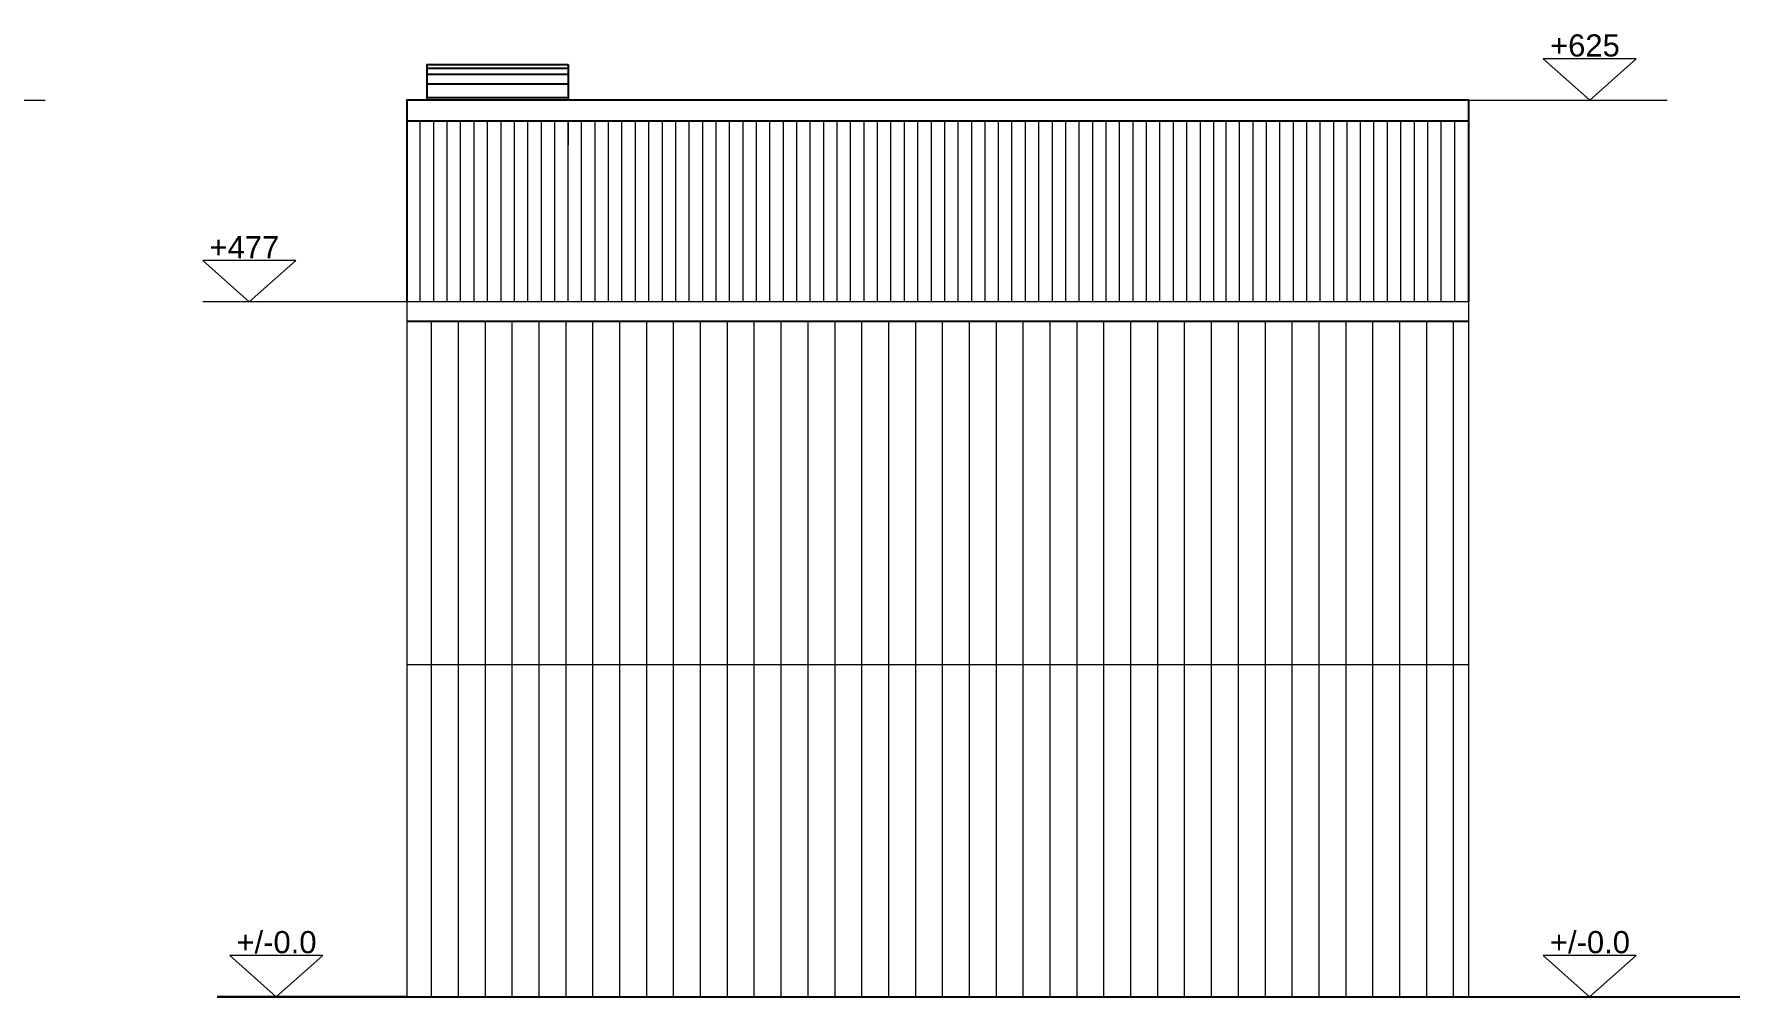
# Model space of a CAD drawing. Header units: centimetres. Extents: x 540 to 3037, y 416 to 2040.
# Drawn here: x 1794 to 2950, y 416 to 1069 of the extents above; entities that cross this region are included whole.
import ezdxf

# ---------------------------------------------------------------- set-up
doc = ezdxf.new("R2010")
doc.units = ezdxf.units.CM
doc.header["$MEASUREMENT"] = 0
for name, color, linetype, lineweight in [('A-ANNO-DIMS', 3, 'Continuous', 18), ('A-ANNO-SYMB', 3, 'Continuous', 18), ('A-ELEV-MBE2', 4, 'Continuous', 25), ('A-ELEV-PATT', 8, 'Continuous', 18), ('A-FLOR-PATT', 8, 'Continuous', 18)]:
    doc.layers.add(name, color=color, linetype=linetype, lineweight=lineweight)
doc.styles.get("Standard").update_dxf_attribs({"font": 'Arial.ttf'})

msp = doc.modelspace()

# ---------------------------------------------------------------- hatches: boundary and pattern name
at = {"layer": 'A-ELEV-PATT'}
h = msp.add_hatch(dxfattribs=at)
h.set_pattern_fill('LINE', color=256, scale=5.738255, angle=-90, style=0)
h.set_pattern_definition([(270, (55262.983, 451.815), (18.2189595, -8e-15), [])])
h.paths.add_polyline_path([(2046.9, 873.8), (2766.3, 873.8), (2766.3, 641.3), (2046.9, 641.3)])
h.paths.add_polyline_path([(2046.9, 641.3), (2766.3, 641.3), (2766.3, 416.2), (2046.9, 416.2)])

# ---------------------------------------------------------------- linework, layer by layer
for p, q in [((2046.9, 416.2), (1918.4, 416.2)), ((1918.4, 416.2), (2949.9, 416.2))]:
    msp.add_line(p, q)
at = {"layer": 'A-ANNO-DIMS'}
for p, q in [((1667.7, 1023.8), (1802, 1023.8)), ((2766.3, 1023.8), (2900.6, 1023.8)), ((2055.8, 887.2), (1908.7, 887.2))]:
    msp.add_line(p, q, dxfattribs=at)
for points in [[(2816.7, 1051.8), (2848.2, 1023.8), (2879.7, 1051.8)], [(1908.7, 915.1), (1940.1, 887.2), (1971.6, 915.1)], [(1927, 444.2), (1958.4, 416.2), (1989.9, 444.2)], [(2816.6, 444.2), (2848.1, 416.2), (2879.6, 444.2)]]:
    msp.add_lwpolyline(points, close=True, dxfattribs=at)
at = {"layer": 'A-ANNO-SYMB', "color": 0}
msp.add_lwpolyline([(2766.3, 416.2), (2766.3, 887.2), (2046.9, 887.2), (2046.9, 416.2)], dxfattribs=at)
at = {"layer": 'A-ELEV-MBE2'}
for p, q in [((2060.5, 1048.1), (2156.2, 1048.1)), ((2060.5, 1048.1), (2060.5, 1023.8)), ((2060.5, 1045.6), (2156.2, 1045.6)), ((2060.5, 1041.5), (2156.2, 1041.5)), ((2156.2, 1048.1), (2156.2, 1023.8)), ((2060.5, 1034.8), (2156.2, 1034.8)), ((2060.5, 1025.7), (2156.2, 1025.7))]:
    msp.add_line(p, q, dxfattribs=at)
at = {"layer": 'A-ELEV-MBE2', "color": 0}
for p, q in [((2766.3, 1009.5), (2046.9, 1009.5)), ((2766.3, 873.8), (2046.9, 873.8)), ((2046.9, 416.2), (2766.3, 416.2))]:
    msp.add_line(p, q, dxfattribs=at)
msp.add_lwpolyline([(2766.3, 887.2), (2766.3, 1023.8), (2046.9, 1023.8), (2046.9, 887.2)], dxfattribs=at)
at = {"layer": 'A-ELEV-PATT', "color": 0, "linetype": 'Continuous'}
for p, q in [((2056, 887.2), (2056, 1009.5)), ((2756.7, 887.2), (2756.7, 1009.5))]:
    msp.add_line(p, q, dxfattribs=at)
at = {"layer": 'A-ELEV-PATT', "color": 0}
msp.add_line((2766.3, 641.3), (2046.9, 641.3), dxfattribs=at)
at = {"layer": 'A-FLOR-PATT', "linetype": 'Continuous'}
for p, q in [((2065.1, 887.2), (2065.1, 1009.5)), ((2074.2, 887.2), (2074.2, 1009.5)), ((2083.3, 887.2), (2083.3, 1009.5)), ((2092.4, 887.2), (2092.4, 1009.5)), ((2101.5, 887.2), (2101.5, 1009.5)), ((2110.7, 887.2), (2110.7, 1009.5)), ((2119.8, 887.2), (2119.8, 1009.5)), ((2128.9, 887.2), (2128.9, 1009.5)), ((2138, 887.2), (2138, 1009.5)), ((2147.1, 887.2), (2147.1, 1009.5)), ((2156.2, 887.2), (2156.2, 1009.5)), ((2165.3, 887.2), (2165.3, 1009.5)), ((2174.4, 887.2), (2174.4, 1009.5)), ((2183.5, 887.2), (2183.5, 1009.5)), ((2192.6, 887.2), (2192.6, 1009.5)), ((2201.8, 887.2), (2201.8, 1009.5)), ((2210.9, 887.2), (2210.9, 1009.5)), ((2220, 887.2), (2220, 1009.5)), ((2229.1, 887.2), (2229.1, 1009.5)), ((2238.2, 887.2), (2238.2, 1009.5)), ((2247.3, 887.2), (2247.3, 1009.5)), ((2256.4, 887.2), (2256.4, 1009.5)), ((2265.5, 887.2), (2265.5, 1009.5)), ((2274.6, 887.2), (2274.6, 1009.5)), ((2283.7, 887.2), (2283.7, 1009.5)), ((2292.8, 887.2), (2292.8, 1009.5)), ((2302, 887.2), (2302, 1009.5)), ((2311.1, 887.2), (2311.1, 1009.5)), ((2320.2, 887.2), (2320.2, 1009.5)), ((2329.3, 887.2), (2329.3, 1009.5)), ((2338.4, 887.2), (2338.4, 1009.5)), ((2347.5, 887.2), (2347.5, 1009.5)), ((2356.6, 887.2), (2356.6, 1009.5)), ((2365.7, 887.2), (2365.7, 1009.5)), ((2374.8, 887.2), (2374.8, 1009.5)), ((2383.9, 887.2), (2383.9, 1009.5)), ((2393.1, 887.2), (2393.1, 1009.5)), ((2402.2, 887.2), (2402.2, 1009.5)), ((2411.3, 887.2), (2411.3, 1009.5)), ((2420.4, 887.2), (2420.4, 1009.5)), ((2429.5, 887.2), (2429.5, 1009.5)), ((2438.6, 887.2), (2438.6, 1009.5)), ((2447.7, 887.2), (2447.7, 1009.5)), ((2456.8, 887.2), (2456.8, 1009.5)), ((2465.9, 887.2), (2465.9, 1009.5)), ((2475, 887.2), (2475, 1009.5)), ((2484.2, 887.2), (2484.2, 1009.5)), ((2493.3, 887.2), (2493.3, 1009.5)), ((2502.4, 887.2), (2502.4, 1009.5)), ((2511.5, 887.2), (2511.5, 1009.5)), ((2520.6, 887.2), (2520.6, 1009.5)), ((2529.7, 887.2), (2529.7, 1009.5)), ((2538.8, 887.2), (2538.8, 1009.5)), ((2547.9, 887.2), (2547.9, 1009.5)), ((2557, 887.2), (2557, 1009.5)), ((2566.1, 887.2), (2566.1, 1009.5)), ((2575.2, 887.2), (2575.2, 1009.5)), ((2584.4, 887.2), (2584.4, 1009.5)), ((2593.5, 887.2), (2593.5, 1009.5)), ((2601.8, 887.2), (2601.8, 1009.5)), ((2611, 887.2), (2611, 1009.5)), ((2620.1, 887.2), (2620.1, 1009.5)), ((2629.2, 887.2), (2629.2, 1009.5)), ((2638.3, 887.2), (2638.3, 1009.5)), ((2647.4, 887.2), (2647.4, 1009.5)), ((2656.5, 887.2), (2656.5, 1009.5)), ((2665.6, 887.2), (2665.6, 1009.5)), ((2674.7, 887.2), (2674.7, 1009.5)), ((2683.8, 887.2), (2683.8, 1009.5)), ((2692.9, 887.2), (2692.9, 1009.5)), ((2702, 887.2), (2702, 1009.5)), ((2711.2, 887.2), (2711.2, 1009.5)), ((2720.3, 887.2), (2720.3, 1009.5)), ((2729.4, 887.2), (2729.4, 1009.5)), ((2738.5, 887.2), (2738.5, 1009.5)), ((2747.6, 887.2), (2747.6, 1009.5))]:
    msp.add_line(p, q, dxfattribs=at)
at = {"layer": 'A-FLOR-PATT'}
msp.add_line((2156.2, 1009.5), (2156.2, 993.4), dxfattribs=at)

# ---------------------------------------------------------------- texts
at = {"layer": 'A-ANNO-DIMS'}
for s, p in [('+625', (2821.3, 1053.4)), ('+477', (1913.2, 916.7)), ('+/-0.0', (1931.5, 445.8)), ('+/-0.0', (2821.2, 445.8))]:
    msp.add_text(s, height=15.01, dxfattribs=at).set_placement(p)

doc.saveas('drawing.dxf')
